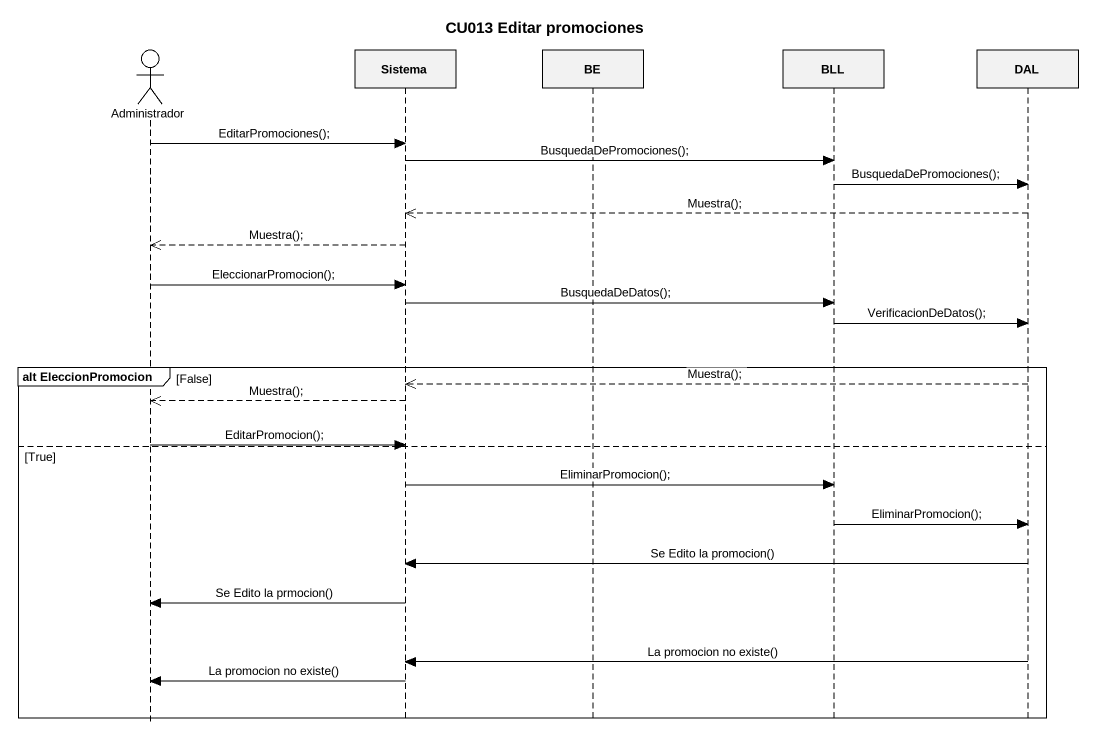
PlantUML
@startuml
title CU013 Editar promociones
hide footbox
actor Administrador
participant Sistema
participant BE
participant BLL
participant DAL

Administrador -> Sistema : EditarPromociones();
Sistema -> BLL : BusquedaDePromociones();
BLL -> DAL : BusquedaDePromociones();
DAL -->> Sistema : Muestra();
Sistema -->> Administrador : Muestra();
Administrador -> Sistema : EleccionarPromocion();
Sistema -> BLL : BusquedaDeDatos();
BLL -> DAL : VerificacionDeDatos();
group alt EleccionPromocion [False]
  DAL -->> Sistema : Muestra();
  Sistema -->> Administrador : Muestra();
  Administrador -> Sistema : EditarPromocion();
else True
  Sistema -> BLL : EliminarPromocion();
  BLL -> DAL : EliminarPromocion();
  DAL -> Sistema : Se Edito la promocion()
  Sistema -> Administrador : Se Edito la prmocion()
  DAL -> Sistema : La promocion no existe()
  Sistema -> Administrador : La promocion no existe()
end
@enduml
